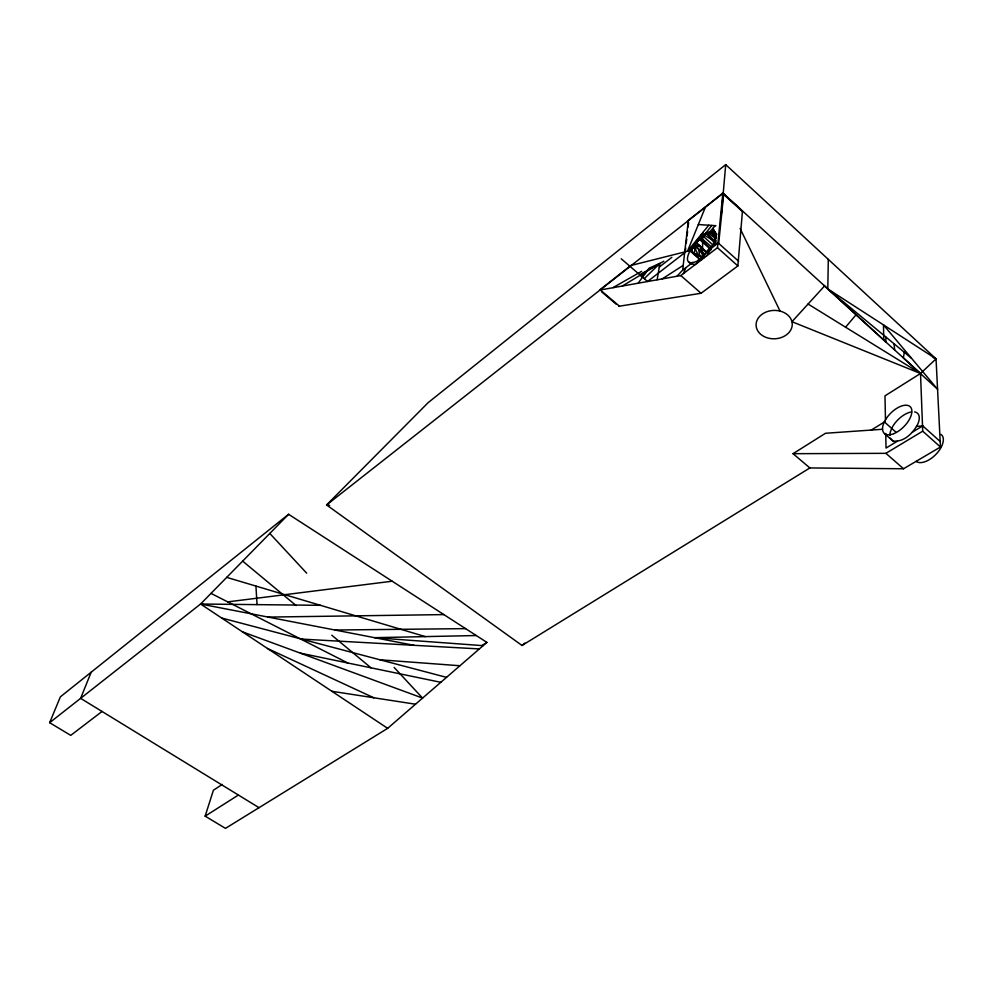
<?xml version="1.0" encoding="UTF-8"?>
<svg xmlns="http://www.w3.org/2000/svg" width="993" height="993" viewBox="0 0 993 993"><rect width="100%" height="100%" fill="white"/><g stroke="black" fill="none" stroke-linecap="round" stroke-linejoin="round"><path stroke-width="1.49" d="M618.713 306.291L701.07 293.27L737.873 265.925L742.454 211.087L722.83 193.176L688.372 220.272L682.663 270.108L676.965 276.253M940.458 447.011L922.72 431.173L920.511 373.492L936.039 358.858L725.709 164.627L428.169 402.637L326.585 504.953L522.033 645.475L809.878 467.939L903.543 468.758L940.458 447.011L936.039 358.858L827.802 288.926L828.299 259.359M692.047 250.099L630.865 265.491L599.573 290.105L680.801 275.57L717.467 247.704L722.83 193.176M723.686 193.958L718.709 243.409L717.43 243.198C706.433 245.619 703.838 262.549 690.768 262.735L688.782 262.102A19.86 7.41 -48.5 0 1 690.023 250.869C695.249 242.155 703.081 230.091 714.588 231.952L716.251 233.963L715.965 238.68M725.709 164.627L721.191 216.486L720.732 216.064M700.81 260.365L701.058 258.006M708.766 225.225L701.195 234.485L700.872 237.65L711.075 246.574M685.716 247.89L685.207 252.346L647.56 281.491L621.233 258.788M686.225 243.422L686.734 238.965M687.082 235.986L687.59 231.53M688.099 227.062L688.608 222.606M657.143 279.778L659.886 263.406L663.82 261.209M904.313 352.279L903.345 357.852L937.665 389.368L883.485 324.91L883.782 340.102L920.511 373.492L884.986 395.847L885.471 420.002M703.565 258.267L704.236 255.164M712.937 228.266L715.779 233.541L715.99 236.061L713.222 244.874M642.533 277.146L643.538 273.236M701.269 256.467L691.5 251.688L693.685 245.321L702.808 235.924L709.536 232.126L711.137 231.667L716.226 236.222M102.043 711.472L70.739 735.366L49.65 722.693L60.374 696.838L288.591 514.287L486.893 642.397L387.655 728.341L225.473 828.373L205.141 816.147L213.421 790.192L222.32 784.42M683.469 273.547L685.803 267.713M91.182 672.199L80.619 698.34L259.024 807.681M885.781 336.95L885.967 342.026L723.078 193.225L705.353 207.239L687.479 251.254L701.195 234.485M702.771 232.548L702.461 256.802L698.625 255.697L693.524 245.556L691.426 249.044L691.5 251.688L690.557 250.472L690.991 249.417M693.921 252.867L696.552 246.661L699.544 245.457L707.972 253.414M715.705 239.785L714.004 243.608L713.52 243.186M717.902 243.62L718.237 242.987L738.581 261.196M694.591 247.195L695.572 245.408L694.579 244.166L696.18 242.28L699.544 245.457M696.49 263.654L698.65 259.595L703.9 256.715M690.557 250.472L691.426 249.044M691.5 251.688L690.743 250.869C696.217 242.466 704.161 231.592 715.072 232.387M706.333 256.169L710.554 249.677M711.286 248.287L716.238 240.927M708.071 251.825L709.61 249.553M638.164 283.154L649.037 268.222L659.886 263.406L644.271 278.648M713.657 229.867L712.54 231.406L716.462 234.931M711.782 225.423L704.62 234.696M693.524 245.556L692.506 246.847L695.274 249.305M641.726 276.451L644.929 272.405M890.448 438.174A18.557 9.496 -45.3 0 0 894.345 441.19C904.586 441.587 912.915 433.047 917.52 424.669A18.557 9.496 -45.3 0 0 914.603 411.909M845.589 327.206L856.065 314.769L883.745 340.028M710.007 231.642L715.208 225.647M694.579 244.166L700.015 238.382L711.1 249.156M824.562 285.959L791.955 321.695A18.097 14.2 -2.3 0 1 774.428 338.799A18.097 14.2 -2.3 0 1 756.306 322.651A18.097 14.2 -2.3 0 1 780.039 311.082A18.097 14.175 -2.1 0 1 791.955 321.695L920.511 373.492L808.066 304.032M49.65 722.693L200.586 604.017L288.591 514.287M709.536 232.126L711.137 231.667M522.033 645.475L524.9 643.03M705.924 233.889L706.793 233.417L714.401 243.086M705.353 207.239L326.585 504.953L329.651 505.375M671.876 257.299L659.278 267.043M682.663 270.108L692.754 262.413M708.704 250.248L718.237 242.987L712.577 244.725M702.001 236.669L704.124 235.068L711.658 239.598M662.257 278.872L683.196 265.392M205.141 816.147L238.407 795.045M481.667 645.698L486.893 642.397M809.878 467.939L793.035 453.689L825.493 433.271L882.566 429.274M870.935 430.279L885.197 421.491M897.324 441.24L886.029 448.066L885.731 433.444M912.319 432.191L922.758 425.898L940.433 441.724M622.388 285.959L659.551 263.604L639.728 274.738M793.035 453.689L885.893 453.329L922.72 431.173M641.615 271.337L613.016 287.622M697.57 261.618L702.188 259.322M640.907 275.756L644.68 274.205M641.9 274.217L645.748 272.727M392.173 581.215L227.72 601.882M916.489 426.431L922.758 425.898M476.268 635.532L374.535 637.68L483.119 645.673M268.085 617.087L443.859 614.593M334.926 630.021L465.58 628.631M387.655 728.341L200.586 604.017L320.429 605.32M301.462 639.082L479.358 648.925M698.327 224.53L715.903 225.696M379.934 659.786L459.945 665.744M331.91 691.289L415.521 704.211M690.917 263.815L695.323 264.535M200.586 604.017L413.907 645.301M300.382 653.146L440.805 682.315M221.65 618.018L446.527 677.363M693.958 254.357L698.625 255.697M226.727 577.367L425.339 636.612M242.453 631.846L422.584 698.091L394.134 667.433M267.514 648.491L373.815 697.769M933.234 357.554L936.039 358.858M211.012 593.38L347.749 662.989M704.583 235.478L702.808 235.924L713.607 245.569M692.593 248.511L691.836 247.915M707.798 232.871L715.568 238.419M827.802 288.926L911.45 358.175M242.652 561.119L296.137 605.581M331.786 635.21L370.997 667.817M722.743 193.573L742.454 211.521M600.206 289.906L619.396 306.142M601.82 292.004L616.454 304.379M885.893 453.329L903.543 468.758M680.801 275.57L701.07 293.27M884.577 433.631L893.563 441.55M688.782 262.102L691.016 264.076M884.341 421.901L895.922 432.141M690.023 250.869L699.705 259.434M695.609 242.851L707.55 253.463M694.057 244.849L705.154 254.68M699.109 239.127L711.05 249.764M706.433 233.467L714.948 241.088M717.467 247.704L737.873 265.925M713.57 231.692L716.35 234.174M709.759 231.928L715.978 237.501M695.063 254.68L700.35 259.434M823.793 285.252L857.009 315.538M716.859 234.311L713.098 230.637M691.91 251.887L694.802 254.593M269.798 533.44L306.676 573.184M704.385 256.554L695.572 245.408L693.685 245.321L693.995 245.966M740.095 228.427L780.039 311.082M723.078 193.225L723.289 194.02M700.375 246.239L701.877 253.376M698.526 249.144L699.792 255.747M894.035 343.777L894.681 349.97M255.933 586.069L257.05 604.6M889.889 435.43A18.557 9.496 -45.3 0 1 890.311 432.092L891.689 428.393A18.557 9.496 -45.3 0 1 911.487 411.921M941.029 434.425A18.408 9.719 -44.8 0 1 936.449 453.813A18.408 9.719 -44.8 0 1 916.055 461.348M893.837 433.643A18.606 9.433 -45.4 0 0 911.264 408.185A18.606 9.433 -45.4 0 0 886.501 418.202A18.606 9.433 -45.4 0 0 893.837 433.643"/></g></svg>
